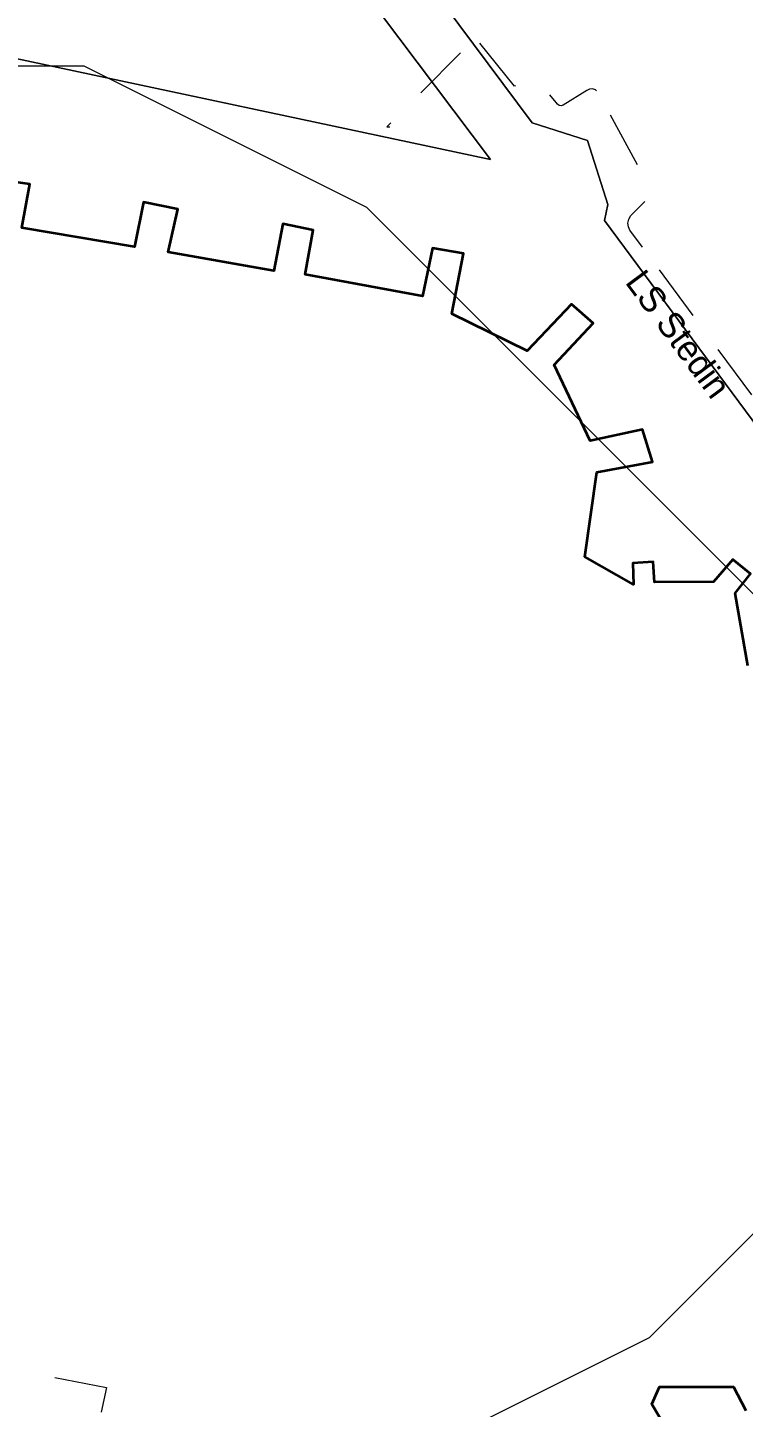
# Model space of a CAD drawing. Header units: metres. Extents: x 0 to 105485, y 0 to 425721.
# Drawn here: x 104915.51 to 104940.83, y 425285.04 to 425333.85 of the extents above; entities that cross this region are included whole.
import ezdxf
from ezdxf.enums import TextEntityAlignment as Align

# ---------------------------------------------------------------- set-up
doc = ezdxf.new("R2010")
doc.units = ezdxf.units.M
doc.header["$MEASUREMENT"] = 0
doc.linetypes.add('KG-PERCEEL-SO', pattern=[19, 5.5, -4, 5.5, -4])
doc.linetypes.add('KL-LS-SO', pattern=[13, 4, -2, 4, -3])
for name, color, linetype, lineweight in [('B-OI-KL-ET_LS-G', 190, 'KL-LS-SO', 18), ('B-OI-KL-ET_LS-T', 190, 'KL-LS-SO', 18), ('B-XX-GR-GROENVOORZIENING-G', 80, 'Continuous', 18), ('B-XX-KG-GRENS_PERCEEL-G', 150, 'KG-PERCEEL-SO', 18), ('B-XX-OG-BEBOUWING-G', 7, 'Continuous', 35), ('B-XX-OG-GRENS-G', 7, 'Continuous', 18), ('B-XX-VH-OPENVERHARDING-G', 90, 'Continuous', 18), ('B-XX-VH-OPENVERHARDING_BETONSTRAATSTEEN-G', 90, 'Continuous', 18)]:
    doc.layers.add(name, color=color, linetype=linetype, lineweight=lineweight)

msp = doc.modelspace()

# ---------------------------------------------------------------- linework, layer by layer
at = {"layer": 'B-OI-KL-ET_LS-G', "ltscale": 0.5, "flags": 128}
for points in [[(104942.92, 425318.45), (104941.55, 425320.3), (104936.82, 425326.69), (104936.77, 425326.81), (104936.75, 425326.94), (104936.78, 425327.08), (104936.85, 425327.21), (104937.48, 425327.83), (104937.55, 425327.98), (104937.57, 425328.13), (104935.68, 425331.57), (104935.6, 425331.65), (104935.5, 425331.69), (104935.39, 425331.68), (104935.29, 425331.63), (104934.46, 425331.11), (104934.39, 425331.09), (104934.32, 425331.1), (104934.26, 425331.14), (104934.21, 425331.2), (104933.59, 425331.95), (104933.5, 425332.01), (104933.4, 425332.03), (104932.73, 425331.78), (104931.35, 425333.5), (104928.22, 425330.34)], [(104928.22, 425330.34), (104928.32, 425330.34)]]:
    msp.add_lwpolyline(points, dxfattribs=at)
at = {"layer": 'B-XX-GR-GROENVOORZIENING-G', "ltscale": 0.5}
msp.add_lwpolyline([(104916.321, 425349.865), (104915.843, 425350.565), (104915.109, 425351.861), (104914.519, 425353.229), (104913.805, 425355.534), (104913.641, 425355.663), (104906.395, 425358.569), (104906.457, 425358.34), (104904.081, 425346.836), (104901.821, 425335.663), (104914.358, 425332.912), (104931.887, 425329.186)], close=True, dxfattribs=at)
msp.add_lwpolyline([(104927.692, 425338.103), (104933.36, 425330.481), (104935.319, 425329.865), (104936.039, 425327.595), (104935.914, 425327.03), (104947.349, 425311.602), (104951.226, 425306.367), (104951.503, 425306.478), (104951.446, 425306.62), (104951.846, 425308.511), (104952.153, 425310.481), (104952.751, 425312.309), (104953.096, 425314.302), (104955.235, 425324.128), (104955.604, 425326.032), (104955.8, 425328.002), (104955.776, 425329.582), (104955.742, 425330.003), (104955.47, 425331.365), (104955.316, 425331.905), (104954.828, 425333.205), (104954.587, 425333.717), (104953.593, 425335.415)], dxfattribs=at)
at = {"layer": 'B-XX-KG-GRENS_PERCEEL-G', "ltscale": 0.5, "flags": 128}
msp.add_lwpolyline([(104901.814, 425283.892), (104902.617, 425288.719), (104918.294, 425285.748), (104918.022, 425284.457), (104917.927, 425283.952), (104917.274, 425284.108), (104916.796, 425281.135)], dxfattribs=at)
at = {"layer": 'B-XX-OG-BEBOUWING-G', "ltscale": 0.5}
for points in [[(104940.991, 425311.285), (104940.541, 425313.85), (104941.084, 425314.53), (104940.464, 425315.042), (104939.771, 425314.246), (104937.687, 425314.238), (104937.635, 425314.953), (104936.92, 425314.901), (104936.942, 425314.156), (104935.225, 425315.127), (104935.643, 425318.13), (104937.612, 425318.496), (104937.267, 425319.631), (104935.416, 425319.234), (104934.134, 425321.927), (104935.519, 425323.402), (104934.752, 425324.065), (104933.186, 425322.413), (104930.52, 425323.722), (104930.93, 425325.861), (104929.83, 425326.051), (104929.485, 425324.358), (104925.324, 425325.116), (104925.608, 425326.691), (104924.539, 425326.911), (104924.223, 425325.246), (104920.478, 425325.911), (104920.822, 425327.426), (104919.604, 425327.677), (104919.289, 425326.102), (104915.306, 425326.769), (104915.59, 425328.314), (104914.49, 425328.474)], [(104938.148, 425284.218), (104937.592, 425285.147), (104937.867, 425285.769), (104940.487, 425285.772), (104940.925, 425284.933)]]:
    msp.add_lwpolyline(points, dxfattribs=at)
at = {"layer": 'B-XX-OG-GRENS-G'}
msp.add_polyline3d([(104912.5, 425332.5, 3.124), (104917.5, 425332.5, 3.147), (104927.5, 425327.5, 3.173), (104937.5, 425317.5, 3.164), (104942.5, 425312.5, 3.11), (104947.5, 425302.5, 3.012), (104942.5, 425292.5, 2.964), (104937.5, 425287.5, 2.952), (104927.5, 425282.5, 2.507), (104922.5, 425282.5, 2.49), (104917.5, 425282.5, 2.488), (104912.5, 425282.5, 2.447)], dxfattribs=at)
at = {"layer": 'B-XX-VH-OPENVERHARDING-G', "ltscale": 0.5}
msp.add_lwpolyline([(104940.925, 425284.933), (104940.487, 425285.772), (104937.867, 425285.769), (104937.592, 425285.147), (104938.148, 425284.218)], dxfattribs=at)
at = {"layer": 'B-XX-VH-OPENVERHARDING_BETONSTRAATSTEEN-G', "ltscale": 0.5}
for points in [[(104915.109, 425351.861), (104915.843, 425350.565), (104916.321, 425349.865), (104931.887, 425329.186), (104914.358, 425332.912)], [(104947.349, 425311.602), (104935.914, 425327.03), (104936.039, 425327.595), (104935.319, 425329.865), (104933.36, 425330.481), (104927.692, 425338.103)], [(104914.49, 425328.474), (104915.59, 425328.314), (104915.306, 425326.769), (104919.289, 425326.102), (104919.604, 425327.677), (104920.822, 425327.426), (104920.478, 425325.911), (104924.223, 425325.246), (104924.539, 425326.911), (104925.608, 425326.691), (104925.324, 425325.116), (104929.485, 425324.358), (104929.83, 425326.051), (104930.93, 425325.861), (104930.52, 425323.722), (104933.186, 425322.413), (104934.752, 425324.065), (104935.519, 425323.402), (104934.134, 425321.927), (104935.416, 425319.234), (104937.267, 425319.631), (104937.612, 425318.496), (104935.643, 425318.13), (104935.225, 425315.127), (104936.942, 425314.156), (104936.92, 425314.901), (104937.635, 425314.953), (104937.687, 425314.238), (104939.771, 425314.246), (104940.464, 425315.042), (104941.084, 425314.53), (104940.541, 425313.85), (104940.991, 425311.285)]]:
    msp.add_lwpolyline(points, dxfattribs=at)

# ---------------------------------------------------------------- texts
at = {"layer": 'B-OI-KL-ET_LS-T'}
msp.add_text('LS Stedin', height=0.9, rotation=-53.4904, dxfattribs=at).set_placement((104938.534, 425323.013), align=Align.MIDDLE_CENTER)

doc.saveas('drawing.dxf')
